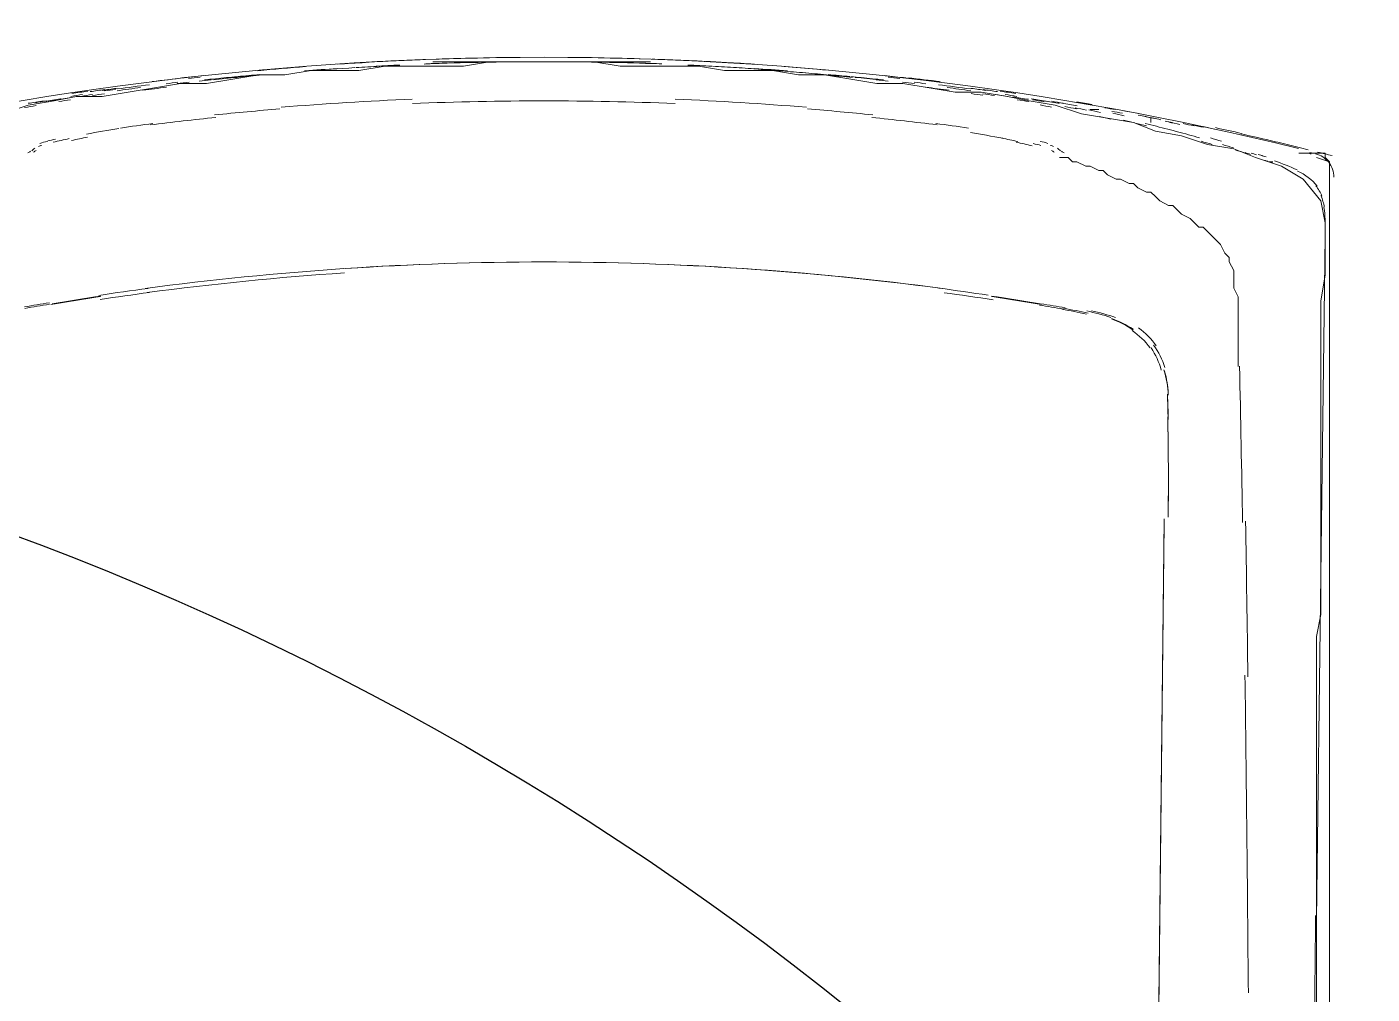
# Model space of a CAD drawing. Header units: metres. Extents: x 349703 to 349913, y 9282546 to 9282694.
# Drawn here: x 349778.498 to 349779.063, y 9282646.17 to 9282646.576 of the extents above; entities that cross this region are included whole.
import ezdxf

# ---------------------------------------------------------------- set-up
doc = ezdxf.new("R2010")
doc.units = ezdxf.units.M
doc.header["$LTSCALE"] = 0.25
doc.layers.add('ARQ-FONDO', color=253, linetype='CONTINUOUS', lineweight=9)
doc.layers.add('LLORAD-TEXTO', color=1, linetype='CONTINUOUS', lineweight=25)

# ---------------------------------------------------------------- blocks, each defined once
blk = doc.blocks.new('LAVADORA')
at = {"layer": 'ARQ-FONDO', "linetype": 'Continuous', "lineweight": -2}
for p, q in [((3916.48117, 1596.18049), (3915.8488, 1596.18049)), ((3916.45741, 1596.17866), (3916.31486, 1596.17683)), ((3916.48849, 1596.18049), (3916.48117, 1596.18049)), ((3916.49031, 1596.17501), (3916.48849, 1596.18049)), ((3916.49031, 1596.17866), (3916.49214, 1596.17866)), ((3916.49214, 1596.17866), (3916.49214, 1596.1677)), ((3916.17047, 1596.17501), (3916.31486, 1596.17683)), ((3916.48849, 1596.1549), (3916.48849, 1596.15673)), ((3916.50676, 1596.10555), (3916.50493, 1596.10555)), ((3916.51042, 1596.08179), (3916.51042, 1596.08362)), ((3916.51042, 1596.07997), (3916.51042, 1596.08179))]:
    blk.add_line(p, q, dxfattribs=at)
for points in [[(3915.84514, 1596.18049), (3916.48849, 1596.18049), (3916.49031, 1596.17866), (3916.49214, 1596.17866), (3916.49214, 1596.1677)], [(3916.50859, 1595.62305), (3916.51225, 1595.63401), (3916.51407, 1595.64498), (3916.5159, 1595.65412), (3916.5159, 1595.66508), (3916.51773, 1595.67605), (3916.51956, 1595.68702), (3916.52138, 1595.69798), (3916.52138, 1595.70895), (3916.52321, 1595.71991), (3916.52504, 1595.73088), (3916.52504, 1595.74185), (3916.52687, 1595.75281), (3916.52687, 1595.76378), (3916.52687, 1595.77292), (3916.52869, 1595.78388), (3916.52869, 1595.79485), (3916.52869, 1595.80582), (3916.52869, 1595.81678), (3916.53052, 1595.82775), (3916.53052, 1595.83871), (3916.53052, 1595.84968), (3916.53052, 1595.86065), (3916.53052, 1595.87161), (3916.52869, 1595.88258), (3916.52869, 1595.89354), (3916.52869, 1595.90451), (3916.52869, 1595.91548), (3916.52687, 1595.92644), (3916.52687, 1595.93741), (3916.52687, 1595.94655), (3916.52504, 1595.95751), (3916.52504, 1595.96848), (3916.52321, 1595.97944), (3916.52138, 1595.99041), (3916.52138, 1596.00138), (3916.51956, 1596.01234), (3916.51773, 1596.02331), (3916.51773, 1596.03427), (3916.5159, 1596.04524), (3916.51407, 1596.05438), (3916.51225, 1596.06535), (3916.50859, 1596.07631), (3916.50676, 1596.08728), (3916.50493, 1596.09824), (3916.50128, 1596.10738), (3916.49945, 1596.11835), (3916.4958, 1596.12931), (3916.49397, 1596.14028), (3916.49031, 1596.14942), (3916.48666, 1596.16038), (3916.48117, 1596.16952), (3916.47204, 1596.17683), (3916.4629, 1596.17866), (3916.45193, 1596.17866), (3916.44097, 1596.17866), (3916.43, 1596.17683), (3916.41903, 1596.17683), (3916.40807, 1596.17683), (3916.3971, 1596.17683), (3916.38614, 1596.17683), (3916.37517, 1596.17683), (3916.3642, 1596.17683), (3916.35324, 1596.17683), (3916.34227, 1596.17683), (3916.33131, 1596.17683), (3916.32034, 1596.17683), (3916.30937, 1596.17683), (3916.29841, 1596.17683), (3916.28927, 1596.17501), (3916.2783, 1596.17501), (3916.26734, 1596.17501), (3916.25637, 1596.17501), (3916.2454, 1596.17501), (3916.23444, 1596.17501), (3916.22347, 1596.17501), (3916.21251, 1596.17501), (3916.20154, 1596.17501), (3916.19057, 1596.17501), (3916.17961, 1596.17501), (3916.16864, 1596.17501), (3916.15768, 1596.17501), (3916.14671, 1596.17501), (3916.13574, 1596.17501)], [(3916.48117, 1596.18049), (3915.8488, 1596.18049), (3915.84697, 1596.18049)], [(3916.33679, 1596.11104), (3916.17047, 1596.10921), (3916.00598, 1596.10738), (3916.00598, 1596.10921), (3916.00598, 1596.11104), (3916.00598, 1596.11286), (3916.00598, 1596.11469), (3916.00598, 1596.11652), (3916.00598, 1596.11835), (3916.00598, 1596.12018), (3916.00598, 1596.122), (3916.00598, 1596.12383), (3916.00598, 1596.12749), (3916.00598, 1596.12931), (3916.00598, 1596.13297), (3916.00598, 1596.1348), (3916.00598, 1596.13662), (3916.00598, 1596.14028), (3916.00598, 1596.14211), (3916.00598, 1596.14394), (3916.00598, 1596.14576), (3916.00598, 1596.14759)], [(3916.49031, 1596.06717), (3916.49031, 1596.07083), (3916.48849, 1596.07266), (3916.48849, 1596.07448), (3916.48666, 1596.07814), (3916.48666, 1596.07997), (3916.48483, 1596.08362), (3916.48483, 1596.08545), (3916.483, 1596.08728), (3916.48117, 1596.09093), (3916.48117, 1596.09276), (3916.47935, 1596.09642), (3916.47935, 1596.09824), (3916.47752, 1596.10007), (3916.47569, 1596.10373), (3916.47569, 1596.10555), (3916.47386, 1596.10738), (3916.47204, 1596.10921), (3916.47021, 1596.11286), (3916.47021, 1596.11469), (3916.46838, 1596.11652), (3916.46655, 1596.11835), (3916.46473, 1596.122), (3916.4629, 1596.12383), (3916.46107, 1596.12566), (3916.46107, 1596.12749), (3916.45924, 1596.12931), (3916.45741, 1596.13114), (3916.45559, 1596.13297), (3916.45376, 1596.1348), (3916.4501, 1596.13662), (3916.44828, 1596.13845), (3916.44645, 1596.13845), (3916.44279, 1596.14028), (3916.44097, 1596.14028), (3916.43731, 1596.14028), (3916.43548, 1596.14028), (3916.43183, 1596.14211), (3916.43, 1596.14211), (3916.42634, 1596.14211), (3916.42452, 1596.14211), (3916.42269, 1596.14211), (3916.41903, 1596.14211), (3916.41721, 1596.14211), (3916.41355, 1596.14211), (3916.41172, 1596.14211), (3916.40807, 1596.14211), (3916.40624, 1596.14211), (3916.40258, 1596.14211)], [(3916.40258, 1596.14211), (3916.40624, 1596.14211), (3916.40807, 1596.14211), (3916.41172, 1596.14211), (3916.41355, 1596.14211), (3916.41721, 1596.14211), (3916.41903, 1596.14211), (3916.42269, 1596.14211), (3916.42452, 1596.14211), (3916.42634, 1596.14211), (3916.43, 1596.14211), (3916.43183, 1596.14211), (3916.43548, 1596.14028), (3916.43731, 1596.14028), (3916.44097, 1596.14028), (3916.44279, 1596.14028), (3916.44645, 1596.13845), (3916.44828, 1596.13845), (3916.4501, 1596.13662), (3916.45376, 1596.1348), (3916.45559, 1596.13297), (3916.45741, 1596.13114), (3916.45924, 1596.12931), (3916.46107, 1596.12749), (3916.46107, 1596.12566), (3916.4629, 1596.12383), (3916.46473, 1596.122), (3916.46655, 1596.11835), (3916.46838, 1596.11652), (3916.47021, 1596.11469), (3916.47021, 1596.11286), (3916.47204, 1596.10921), (3916.47386, 1596.10738), (3916.47569, 1596.10555), (3916.47569, 1596.10373), (3916.47752, 1596.10007), (3916.47935, 1596.09824), (3916.47935, 1596.09642), (3916.48117, 1596.09276), (3916.48117, 1596.09093), (3916.483, 1596.08728), (3916.48483, 1596.08545), (3916.48483, 1596.08362), (3916.48666, 1596.07997), (3916.48666, 1596.07814), (3916.48849, 1596.07448), (3916.48849, 1596.07266), (3916.49031, 1596.07083), (3916.49031, 1596.06717)], [(3916.00781, 1596.10738), (3916.17412, 1596.10921), (3916.33862, 1596.11104)], [(3916.51042, 1596.07997), (3916.51042, 1596.08179), (3916.51042, 1596.08362)], [(3916.52869, 1595.89903), (3916.52869, 1595.90268), (3916.52869, 1595.90451), (3916.52869, 1595.90634), (3916.52869, 1595.90817), (3916.52869, 1595.90999)], [(3916.52869, 1595.78937), (3916.52869, 1595.79119), (3916.52869, 1595.79302), (3916.52869, 1595.79485), (3916.52869, 1595.79668), (3916.52869, 1595.80033)]]:
    blk.add_lwpolyline(points, dxfattribs=at)
blk.add_lwpolyline([(3916.53052, 1595.89537), (3916.53052, 1595.89537), (3916.53052, 1595.80399)], close=True, dxfattribs=at)
for points in [[(3916.46466, 1596.17864), (3916.46293, 1596.17867), (3916.46121, 1596.17867), (3916.45948, 1596.17865)], [(3916.46934, 1596.17821), (3916.46766, 1596.17848), (3916.46596, 1596.17864), (3916.46426, 1596.17866)], [(3916.47432, 1596.17695), (3916.47273, 1596.1776), (3916.47107, 1596.17807), (3916.46938, 1596.17835)], [(3916.48536, 1596.18177), (3916.4843, 1596.18213), (3916.48319, 1596.18232), (3916.48207, 1596.18232)], [(3916.48536, 1596.18177), (3916.4843, 1596.18213), (3916.48319, 1596.18232), (3916.48207, 1596.18232)], [(3916.48828, 1596.18018), (3916.4874, 1596.18087), (3916.48641, 1596.18141), (3916.48536, 1596.18177)], [(3916.48828, 1596.18018), (3916.4874, 1596.18087), (3916.48641, 1596.18141), (3916.48536, 1596.18177)], [(3916.49053, 1596.17773), (3916.48992, 1596.17866), (3916.48916, 1596.17949), (3916.48828, 1596.18018)], [(3916.49053, 1596.17773), (3916.48992, 1596.17866), (3916.48916, 1596.17949), (3916.48828, 1596.18018)], [(3916.49259, 1596.17552), (3916.49209, 1596.17755), (3916.49158, 1596.17958), (3916.49107, 1596.18161)], [(3916.02737, 1596.17357), (3916.0756, 1596.17382), (3916.12382, 1596.17419), (3916.17205, 1596.17468)], [(3916.47841, 1596.17478), (3916.47709, 1596.17585), (3916.47563, 1596.17672), (3916.47407, 1596.17736)], [(3916.48461, 1596.1671), (3916.48314, 1596.17032), (3916.48095, 1596.17315), (3916.47821, 1596.17538)], [(3916.49185, 1596.17467), (3916.49158, 1596.17576), (3916.49113, 1596.17679), (3916.49053, 1596.17773)], [(3916.49185, 1596.17467), (3916.49158, 1596.17576), (3916.49113, 1596.17679), (3916.49053, 1596.17773)], [(3916.49179, 1596.17276), (3916.49189, 1596.17231), (3916.49201, 1596.17187), (3916.49213, 1596.17143)], [(3916.49179, 1596.17276), (3916.49189, 1596.17231), (3916.49201, 1596.17187), (3916.49213, 1596.17143)], [(3916.49238, 1596.17228), (3916.49227, 1596.17272), (3916.49216, 1596.17315), (3916.49206, 1596.17359)], [(3916.49238, 1596.17228), (3916.49227, 1596.17272), (3916.49216, 1596.17315), (3916.49206, 1596.17359)], [(3916.48891, 1596.15744), (3916.48776, 1596.16069), (3916.48647, 1596.16388), (3916.48505, 1596.16701)], [(3916.4957, 1596.16279), (3916.495, 1596.16573), (3916.49429, 1596.16866), (3916.49357, 1596.17159)], [(3916.4957, 1596.16279), (3916.495, 1596.16573), (3916.49429, 1596.16866), (3916.49357, 1596.17159)], [(3916.4941, 1595.53377), (3916.54511, 1595.74195), (3916.5451, 1595.95937), (3916.49407, 1596.16755)], [(3916.49769, 1596.15452), (3916.49702, 1596.15742), (3916.49634, 1596.16032), (3916.49565, 1596.16322)], [(3916.49769, 1596.15452), (3916.49702, 1596.15742), (3916.49634, 1596.16032), (3916.49565, 1596.16322)], [(3916.4882, 1596.15583), (3916.48807, 1596.15621), (3916.48794, 1596.15658), (3916.48781, 1596.15695)], [(3916.4891, 1596.15339), (3916.48896, 1596.15378), (3916.48883, 1596.15418), (3916.48869, 1596.15457)], [(3916.4913, 1596.15171), (3916.49104, 1596.15246), (3916.49078, 1596.15322), (3916.49052, 1596.15397)], [(3916.49159, 1596.15054), (3916.49133, 1596.15131), (3916.49107, 1596.15208), (3916.49081, 1596.15285)], [(3916.50021, 1596.14342), (3916.49937, 1596.14715), (3916.49852, 1596.15087), (3916.49766, 1596.15459)], [(3916.50021, 1596.14342), (3916.49937, 1596.14715), (3916.49852, 1596.15087), (3916.49766, 1596.15459)], [(3916.273, 1596.14502), (3916.22854, 1596.14559), (3916.18408, 1596.14606), (3916.13962, 1596.14644)], [(3916.273, 1596.14502), (3916.22854, 1596.14559), (3916.18408, 1596.14606), (3916.13962, 1596.14644)], [(3916.33766, 1596.14527), (3916.31584, 1596.14564), (3916.29403, 1596.14596), (3916.27221, 1596.14624)], [(3916.33766, 1596.14527), (3916.31584, 1596.14564), (3916.29403, 1596.14596), (3916.27221, 1596.14624)], [(3916.49216, 1596.1476), (3916.49191, 1596.14836), (3916.49166, 1596.14912), (3916.4914, 1596.14988)], [(3916.49236, 1596.14511), (3916.49211, 1596.14588), (3916.49186, 1596.14664), (3916.49161, 1596.1474)], [(3916.49349, 1596.14091), (3916.493, 1596.14246), (3916.4925, 1596.14401), (3916.492, 1596.14556)], [(3916.40267, 1596.14274), (3916.38081, 1596.14321), (3916.35895, 1596.14363), (3916.33708, 1596.144)], [(3916.40267, 1596.14274), (3916.38081, 1596.14321), (3916.35895, 1596.14363), (3916.33708, 1596.144)], [(3916.49574, 1596.1356), (3916.49526, 1596.13714), (3916.49479, 1596.13868), (3916.4943, 1596.14021)], [(3916.50283, 1596.13259), (3916.50203, 1596.13628), (3916.50122, 1596.13995), (3916.50039, 1596.14363)], [(3916.50283, 1596.13259), (3916.50203, 1596.13628), (3916.50122, 1596.13995), (3916.50039, 1596.14363)], [(3916.49849, 1596.13049), (3916.49803, 1596.13205), (3916.49756, 1596.13361), (3916.49708, 1596.13516)], [(3916.49712, 1596.1266), (3916.49667, 1596.12815), (3916.49622, 1596.1297), (3916.49576, 1596.13125)], [(3916.50325, 1596.12753), (3916.50291, 1596.12911), (3916.50257, 1596.13069), (3916.50222, 1596.13227)], [(3916.50325, 1596.12753), (3916.50291, 1596.12911), (3916.50257, 1596.13069), (3916.50222, 1596.13227)], [(3916.50394, 1596.12302), (3916.50362, 1596.12453), (3916.5033, 1596.12605), (3916.50297, 1596.12756)], [(3916.50394, 1596.12302), (3916.50362, 1596.12453), (3916.5033, 1596.12605), (3916.50297, 1596.12756)], [(3916.50113, 1596.11662), (3916.50028, 1596.11975), (3916.49941, 1596.12287), (3916.49852, 1596.12598)], [(3916.50455, 1596.119), (3916.50423, 1596.12055), (3916.50391, 1596.12209), (3916.50358, 1596.12363)], [(3916.50455, 1596.119), (3916.50423, 1596.12055), (3916.50391, 1596.12209), (3916.50358, 1596.12363)], [(3916.50339, 1596.10787), (3916.50259, 1596.111), (3916.50178, 1596.11413), (3916.50093, 1596.11725)], [(3916.50513, 1596.11307), (3916.50481, 1596.11459), (3916.5045, 1596.11611), (3916.50419, 1596.11762)], [(3916.50513, 1596.11307), (3916.50481, 1596.11459), (3916.5045, 1596.11611), (3916.50419, 1596.11762)], [(3916.35996, 1596.11286), (3916.35305, 1596.11288), (3916.34615, 1596.11284), (3916.33925, 1596.11275)], [(3916.36018, 1596.11285), (3916.3533, 1596.11289), (3916.34641, 1596.11286), (3916.33953, 1596.11276)], [(3916.37914, 1596.11262), (3916.3722, 1596.11276), (3916.36527, 1596.11284), (3916.35834, 1596.11286)], [(3916.38147, 1596.11258), (3916.3746, 1596.11272), (3916.36774, 1596.1128), (3916.36088, 1596.11284)], [(3916.39072, 1596.11243), (3916.38726, 1596.11262), (3916.3838, 1596.11274), (3916.38033, 1596.11281)], [(3916.39096, 1596.11246), (3916.38749, 1596.11259), (3916.38403, 1596.11268), (3916.38056, 1596.11275)], [(3916.4008, 1596.11125), (3916.39744, 1596.11217), (3916.39399, 1596.11271), (3916.39052, 1596.11283)], [(3916.4012, 1596.11098), (3916.3979, 1596.11201), (3916.39448, 1596.11263), (3916.39102, 1596.11281)], [(3916.41148, 1596.10665), (3916.40864, 1596.10873), (3916.40548, 1596.11034), (3916.40212, 1596.1114)], [(3916.50561, 1596.11145), (3916.5054, 1596.11248), (3916.50519, 1596.11351), (3916.50498, 1596.11454)], [(3916.50561, 1596.11145), (3916.5054, 1596.11248), (3916.50519, 1596.11351), (3916.50498, 1596.11454)], [(3916.41038, 1596.10559), (3916.40752, 1596.10752), (3916.40437, 1596.10897), (3916.40105, 1596.10988)], [(3916.4176, 1596.09765), (3916.41565, 1596.10055), (3916.41322, 1596.1031), (3916.4104, 1596.10517)], [(3916.4188, 1596.10037), (3916.41672, 1596.10326), (3916.41414, 1596.10575), (3916.41119, 1596.10773)], [(3916.50457, 1596.10313), (3916.50418, 1596.10471), (3916.50379, 1596.10629), (3916.50339, 1596.10787)], [(3916.50682, 1596.10636), (3916.5066, 1596.10746), (3916.50638, 1596.10856), (3916.50615, 1596.10966)], [(3916.50679, 1596.10649), (3916.50658, 1596.10754), (3916.50637, 1596.1086), (3916.50615, 1596.10966)], [(3916.50807, 1596.10023), (3916.50764, 1596.10244), (3916.5072, 1596.10464), (3916.50676, 1596.10685)], [(3916.50807, 1596.10023), (3916.50765, 1596.10235), (3916.50723, 1596.10447), (3916.50681, 1596.10658)], [(3916.50477, 1596.09894), (3916.50439, 1596.10052), (3916.50401, 1596.1021), (3916.50362, 1596.10368)], [(3916.50993, 1596.0941), (3916.50952, 1596.09626), (3916.5091, 1596.09842), (3916.50868, 1596.10058)], [(3916.50993, 1596.0941), (3916.50952, 1596.09626), (3916.5091, 1596.09842), (3916.50868, 1596.10058)], [(3916.42251, 1596.08902), (3916.42137, 1596.09226), (3916.41977, 1596.09532), (3916.41776, 1596.0981)], [(3916.42265, 1596.08891), (3916.42159, 1596.09215), (3916.42009, 1596.09522), (3916.41819, 1596.09806)], [(3916.50602, 1596.09397), (3916.50565, 1596.09555), (3916.50528, 1596.09714), (3916.5049, 1596.09873)], [(3916.50895, 1596.08954), (3916.50859, 1596.09115), (3916.50822, 1596.09275), (3916.50785, 1596.09435)], [(3916.50967, 1596.08915), (3916.5094, 1596.09062), (3916.50912, 1596.09209), (3916.50884, 1596.09356)], [(3916.50967, 1596.08915), (3916.5094, 1596.09062), (3916.50912, 1596.09209), (3916.50884, 1596.09356)], [(3916.42598, 1596.08058), (3916.42521, 1596.08401), (3916.42424, 1596.08739), (3916.42308, 1596.09071)], [(3916.42587, 1596.07861), (3916.42513, 1596.08204), (3916.42421, 1596.08542), (3916.42311, 1596.08875)], [(3916.50744, 1596.08393), (3916.5071, 1596.08553), (3916.50675, 1596.08712), (3916.50639, 1596.08871)], [(3916.51119, 1596.08621), (3916.51092, 1596.08767), (3916.51066, 1596.08913), (3916.51038, 1596.09059)], [(3916.51119, 1596.08621), (3916.51092, 1596.08767), (3916.51066, 1596.08913), (3916.51038, 1596.09059)], [(3916.51024, 1596.07952), (3916.50991, 1596.08112), (3916.50957, 1596.08272), (3916.50923, 1596.08432)], [(3916.42657, 1596.06818), (3916.42598, 1596.07161), (3916.42532, 1596.07502), (3916.42458, 1596.07842)], [(3916.42695, 1596.06894), (3916.42636, 1596.07237), (3916.42569, 1596.07578), (3916.42492, 1596.07917)], [(3916.51114, 1596.07365), (3916.51082, 1596.07525), (3916.5105, 1596.07684), (3916.51017, 1596.07843)], [(3916.5137, 1596.07435), (3916.51332, 1596.07653), (3916.51294, 1596.07871), (3916.51255, 1596.08089)], [(3916.5137, 1596.07435), (3916.51332, 1596.07653), (3916.51294, 1596.07871), (3916.51255, 1596.08089)], [(3916.51167, 1596.06939), (3916.51136, 1596.07102), (3916.51104, 1596.07265), (3916.51071, 1596.07428)], [(3916.51311, 1596.06813), (3916.51275, 1596.07029), (3916.51238, 1596.07246), (3916.51201, 1596.07462)], [(3916.51311, 1596.06813), (3916.51275, 1596.07029), (3916.51238, 1596.07246), (3916.51201, 1596.07462)], [(3916.42835, 1596.05871), (3916.42778, 1596.06211), (3916.42721, 1596.06551), (3916.42663, 1596.0689)], [(3916.42893, 1596.05933), (3916.42836, 1596.06273), (3916.42778, 1596.06613), (3916.42719, 1596.06952)], [(3916.49226, 1596.0691), (3916.49239, 1596.06869), (3916.49261, 1596.06832), (3916.49291, 1596.06801)], [(3916.49226, 1596.0691), (3916.49239, 1596.06869), (3916.49261, 1596.06832), (3916.49291, 1596.06801)], [(3916.49415, 1596.06627), (3916.49379, 1596.0667), (3916.49341, 1596.06712), (3916.49302, 1596.06753)], [(3916.49415, 1596.06627), (3916.49379, 1596.0667), (3916.49341, 1596.06712), (3916.49302, 1596.06753)], [(3916.5141, 1596.06067), (3916.51375, 1596.06285), (3916.51339, 1596.06502), (3916.51303, 1596.0672)], [(3916.5141, 1596.06067), (3916.51375, 1596.06285), (3916.51339, 1596.06502), (3916.51303, 1596.0672)], [(3916.51395, 1596.06387), (3916.51365, 1596.06548), (3916.51335, 1596.0671), (3916.51304, 1596.06871)], [(3916.49322, 1596.06377), (3916.49301, 1596.06417), (3916.49277, 1596.06453), (3916.49248, 1596.06487)], [(3916.49322, 1596.06377), (3916.49301, 1596.06417), (3916.49277, 1596.06453), (3916.49248, 1596.06487)], [(3916.49539, 1596.06334), (3916.49524, 1596.06379), (3916.49506, 1596.06422), (3916.49484, 1596.06463)], [(3916.49539, 1596.06334), (3916.49524, 1596.06379), (3916.49506, 1596.06422), (3916.49484, 1596.06463)], [(3916.49707, 1596.05905), (3916.49685, 1596.06015), (3916.49656, 1596.06123), (3916.49621, 1596.0623)], [(3916.49707, 1596.05905), (3916.49685, 1596.06015), (3916.49656, 1596.06123), (3916.49621, 1596.0623)], [(3916.51233, 1596.05896), (3916.51205, 1596.06058), (3916.51176, 1596.0622), (3916.51146, 1596.06382)], [(3916.51454, 1596.05576), (3916.51426, 1596.05741), (3916.51398, 1596.05905), (3916.51369, 1596.0607)], [(3916.5149, 1596.05538), (3916.51455, 1596.0576), (3916.5142, 1596.05982), (3916.51385, 1596.06203)], [(3916.51488, 1596.05549), (3916.51454, 1596.05767), (3916.5142, 1596.05985), (3916.51385, 1596.06203)], [(3916.4319, 1596.03882), (3916.43085, 1596.04575), (3916.42975, 1596.05266), (3916.42859, 1596.05957)], [(3916.43213, 1596.03843), (3916.4311, 1596.04531), (3916.43001, 1596.05218), (3916.42886, 1596.05904)], [(3916.49672, 1596.04899), (3916.49624, 1596.05123), (3916.49573, 1596.05346), (3916.49517, 1596.05568)], [(3916.49672, 1596.04899), (3916.49624, 1596.05123), (3916.49573, 1596.05346), (3916.49517, 1596.05568)], [(3916.49539, 1596.05934), (3916.4956, 1596.05825), (3916.49584, 1596.05718), (3916.49611, 1596.05611)], [(3916.49539, 1596.05934), (3916.4956, 1596.05825), (3916.49584, 1596.05718), (3916.49611, 1596.05611)], [(3916.51456, 1596.0494), (3916.51429, 1596.05102), (3916.51402, 1596.05264), (3916.51375, 1596.05426)], [(3916.5157, 1596.04756), (3916.51537, 1596.04973), (3916.51504, 1596.05191), (3916.51471, 1596.05408)], [(3916.5157, 1596.04756), (3916.51538, 1596.0497), (3916.51505, 1596.05183), (3916.51472, 1596.05396)], [(3916.49839, 1596.04294), (3916.49796, 1596.04519), (3916.4975, 1596.04744), (3916.49702, 1596.04968)], [(3916.49839, 1596.04294), (3916.49796, 1596.04519), (3916.4975, 1596.04744), (3916.49702, 1596.04968)], [(3916.51674, 1596.04431), (3916.51648, 1596.04594), (3916.51622, 1596.04758), (3916.51595, 1596.04921)], [(3916.51813, 1596.04218), (3916.51781, 1596.04437), (3916.51749, 1596.04657), (3916.51717, 1596.04876)], [(3916.51813, 1596.04218), (3916.51781, 1596.04437), (3916.51749, 1596.04657), (3916.51717, 1596.04876)], [(3916.50072, 1596.02975), (3916.50002, 1596.03428), (3916.49923, 1596.03879), (3916.49836, 1596.04328)], [(3916.50072, 1596.02975), (3916.50002, 1596.03428), (3916.49923, 1596.03879), (3916.49836, 1596.04328)], [(3916.51673, 1596.04015), (3916.51648, 1596.0418), (3916.51622, 1596.04344), (3916.51596, 1596.04509)], [(3916.43353, 1596.01865), (3916.4326, 1596.02554), (3916.43162, 1596.03243), (3916.43058, 1596.03931)], [(3916.43544, 1596.01647), (3916.43451, 1596.02339), (3916.43353, 1596.03029), (3916.4325, 1596.03719)], [(3916.51707, 1596.0349), (3916.51683, 1596.03655), (3916.51659, 1596.03821), (3916.51634, 1596.03986)], [(3916.51881, 1596.03502), (3916.51852, 1596.03705), (3916.51824, 1596.03909), (3916.51794, 1596.04112)], [(3916.51881, 1596.03502), (3916.51852, 1596.03705), (3916.51824, 1596.03909), (3916.51794, 1596.04112)], [(3916.51711, 1596.03006), (3916.51688, 1596.03171), (3916.51664, 1596.03335), (3916.5164, 1596.03499)], [(3916.5193, 1596.0301), (3916.51903, 1596.03211), (3916.51876, 1596.03412), (3916.51848, 1596.03613)], [(3916.5193, 1596.0301), (3916.51903, 1596.03211), (3916.51876, 1596.03412), (3916.51848, 1596.03613)], [(3916.50454, 1596.01522), (3916.50396, 1596.01978), (3916.50332, 1596.02434), (3916.50261, 1596.02889)], [(3916.50454, 1596.01522), (3916.50396, 1596.01978), (3916.50332, 1596.02434), (3916.50261, 1596.02889)], [(3916.51966, 1596.01995), (3916.51923, 1596.02325), (3916.51878, 1596.02655), (3916.51831, 1596.02984)], [(3916.52082, 1596.01627), (3916.52026, 1596.02079), (3916.51968, 1596.02531), (3916.51907, 1596.02983)], [(3916.52082, 1596.01627), (3916.52026, 1596.02079), (3916.51968, 1596.02531), (3916.51907, 1596.02983)], [(3916.51978, 1596.01096), (3916.51938, 1596.01426), (3916.51896, 1596.01756), (3916.51853, 1596.02086)], [(3916.44364, 1595.93462), (3916.44178, 1595.96251), (3916.43899, 1595.99033), (3916.43528, 1596.01803)], [(3916.44367, 1595.93414), (3916.44182, 1595.96183), (3916.43906, 1595.98945), (3916.43539, 1596.01695)], [(3916.50711, 1595.98829), (3916.5062, 1595.99744), (3916.50516, 1596.00658), (3916.504, 1596.0157)], [(3916.50711, 1595.98829), (3916.5062, 1595.99744), (3916.50516, 1596.00658), (3916.504, 1596.0157)], [(3916.52374, 1596.0035), (3916.52323, 1596.008), (3916.5227, 1596.0125), (3916.52215, 1596.01699)], [(3916.52374, 1596.0035), (3916.52323, 1596.008), (3916.5227, 1596.0125), (3916.52215, 1596.01699)], [(3916.52187, 1596.00608), (3916.52167, 1596.00774), (3916.52147, 1596.00939), (3916.52127, 1596.01105)], [(3916.52191, 1596.00117), (3916.52172, 1596.00285), (3916.52152, 1596.00453), (3916.52132, 1596.0062)], [(3916.52404, 1595.99515), (3916.52386, 1595.99679), (3916.52367, 1595.99843), (3916.52349, 1596.00007)], [(3916.52469, 1595.99355), (3916.52436, 1595.9966), (3916.52403, 1595.99965), (3916.52368, 1596.0027)], [(3916.52469, 1595.99355), (3916.52436, 1595.9966), (3916.52403, 1595.99965), (3916.52368, 1596.0027)], [(3916.52286, 1595.99017), (3916.52268, 1595.99183), (3916.5225, 1595.9935), (3916.52231, 1595.99516)], [(3916.52383, 1595.9839), (3916.52352, 1595.98699), (3916.52321, 1595.99008), (3916.52288, 1595.99316)], [(3916.52383, 1595.9839), (3916.52352, 1595.98699), (3916.52321, 1595.99008), (3916.52288, 1595.99316)], [(3916.51069, 1595.96127), (3916.50994, 1595.97043), (3916.50911, 1595.97959), (3916.50819, 1595.98873)], [(3916.51069, 1595.96127), (3916.50994, 1595.97043), (3916.50911, 1595.97959), (3916.50819, 1595.98873)], [(3916.52393, 1595.98129), (3916.5236, 1595.9846), (3916.52326, 1595.98791), (3916.5229, 1595.99122)], [(3916.52426, 1595.97946), (3916.52412, 1595.98094), (3916.52398, 1595.98242), (3916.52383, 1595.9839)], [(3916.52426, 1595.97946), (3916.52412, 1595.98094), (3916.52398, 1595.98242), (3916.52383, 1595.9839)], [(3916.52485, 1595.97019), (3916.52454, 1595.97352), (3916.52422, 1595.97685), (3916.52389, 1595.98018)], [(3916.52471, 1595.97455), (3916.52457, 1595.97607), (3916.52443, 1595.97759), (3916.52428, 1595.97911)], [(3916.52471, 1595.97455), (3916.52457, 1595.97607), (3916.52443, 1595.97759), (3916.52428, 1595.97911)], [(3916.52513, 1595.96999), (3916.52499, 1595.97151), (3916.52485, 1595.97303), (3916.52471, 1595.97455)], [(3916.52513, 1595.96999), (3916.52499, 1595.97151), (3916.52485, 1595.97303), (3916.52471, 1595.97455)], [(3916.52579, 1595.96063), (3916.52552, 1595.96392), (3916.52522, 1595.96722), (3916.52492, 1595.97051)], [(3916.52736, 1595.9653), (3916.52723, 1595.96687), (3916.52709, 1595.96843), (3916.52695, 1595.96999)], [(3916.52736, 1595.9653), (3916.52723, 1595.96687), (3916.52709, 1595.96843), (3916.52695, 1595.96999)], [(3916.52847, 1595.95147), (3916.52813, 1595.95603), (3916.52776, 1595.96059), (3916.52737, 1595.96515)], [(3916.52847, 1595.95147), (3916.52813, 1595.95603), (3916.52776, 1595.96059), (3916.52737, 1595.96515)], [(3916.51477, 1595.90576), (3916.51402, 1595.92414), (3916.51289, 1595.9425), (3916.51138, 1595.96083)], [(3916.51477, 1595.90576), (3916.51402, 1595.92414), (3916.51289, 1595.9425), (3916.51138, 1595.96083)], [(3916.52661, 1595.95048), (3916.52635, 1595.95381), (3916.52608, 1595.95715), (3916.5258, 1595.96048)], [(3916.52763, 1595.93913), (3916.52733, 1595.94372), (3916.52701, 1595.94831), (3916.52666, 1595.95289)], [(3916.52763, 1595.93913), (3916.52733, 1595.94372), (3916.52701, 1595.94831), (3916.52666, 1595.95289)], [(3916.52734, 1595.9406), (3916.52711, 1595.94394), (3916.52686, 1595.94728), (3916.5266, 1595.95062)], [(3916.52803, 1595.9314), (3916.52782, 1595.9347), (3916.52761, 1595.93799), (3916.52738, 1595.94129)], [(3916.52983, 1595.93318), (3916.52971, 1595.93512), (3916.52959, 1595.93707), (3916.52946, 1595.93901)], [(3916.52983, 1595.93318), (3916.52971, 1595.93512), (3916.52959, 1595.93707), (3916.52946, 1595.93901)], [(3916.44645, 1595.85059), (3916.44645, 1595.8785), (3916.44552, 1595.90641), (3916.44366, 1595.93425)], [(3916.44645, 1595.85059), (3916.44645, 1595.87838), (3916.44553, 1595.90617), (3916.44368, 1595.93389)], [(3916.52861, 1595.92147), (3916.52842, 1595.92482), (3916.52823, 1595.92816), (3916.52802, 1595.93151)], [(3916.53017, 1595.92734), (3916.53006, 1595.92929), (3916.52995, 1595.93123), (3916.52983, 1595.93318)], [(3916.53017, 1595.92734), (3916.53006, 1595.92929), (3916.52995, 1595.93123), (3916.52983, 1595.93318)], [(3916.53065, 1595.91843), (3916.5305, 1595.92136), (3916.53034, 1595.9243), (3916.53018, 1595.92724)], [(3916.53065, 1595.91843), (3916.5305, 1595.92136), (3916.53034, 1595.9243), (3916.53018, 1595.92724)], [(3916.52912, 1595.91108), (3916.52896, 1595.91441), (3916.5288, 1595.91774), (3916.52862, 1595.92107)], [(3916.53107, 1595.90932), (3916.53094, 1595.9123), (3916.5308, 1595.91527), (3916.53065, 1595.91824)], [(3916.53107, 1595.90932), (3916.53094, 1595.9123), (3916.5308, 1595.91527), (3916.53065, 1595.91824)], [(3916.53143, 1595.90027), (3916.53132, 1595.90328), (3916.5312, 1595.90629), (3916.53107, 1595.90929)], [(3916.53143, 1595.90027), (3916.53132, 1595.90328), (3916.5312, 1595.90629), (3916.53107, 1595.90929)], [(3916.51407, 1595.85059), (3916.51407, 1595.86896), (3916.5137, 1595.88733), (3916.51294, 1595.90568)], [(3916.51407, 1595.85059), (3916.51407, 1595.86896), (3916.5137, 1595.88733), (3916.51294, 1595.90568)], [(3916.52991, 1595.89113), (3916.52982, 1595.89413), (3916.52972, 1595.89713), (3916.52961, 1595.90013)], [(3916.52991, 1595.89113), (3916.52982, 1595.89413), (3916.52972, 1595.89713), (3916.52961, 1595.90013)], [(3916.53156, 1595.8959), (3916.5315, 1595.89759), (3916.53143, 1595.89929), (3916.53137, 1595.90098)], [(3916.5299, 1595.89082), (3916.52984, 1595.89247), (3916.52979, 1595.89412), (3916.52973, 1595.89577)], [(3916.53036, 1595.87071), (3916.53026, 1595.87738), (3916.5301, 1595.88404), (3916.5299, 1595.89071)], [(3916.5322, 1595.8709), (3916.53209, 1595.87763), (3916.53194, 1595.88435), (3916.53174, 1595.89107)], [(3916.5322, 1595.8709), (3916.53209, 1595.87763), (3916.53194, 1595.88435), (3916.53174, 1595.89107)], [(3916.53052, 1595.85059), (3916.53052, 1595.85733), (3916.53047, 1595.86406), (3916.53037, 1595.87079)], [(3916.53052, 1595.85059), (3916.53052, 1595.85733), (3916.53047, 1595.86406), (3916.53037, 1595.87079)], [(3916.53052, 1595.85059), (3916.53052, 1595.85725), (3916.53047, 1595.86391), (3916.53037, 1595.87057)], [(3916.44366, 1595.76693), (3916.44552, 1595.79478), (3916.44645, 1595.82268), (3916.44645, 1595.85059)], [(3916.44368, 1595.76729), (3916.44553, 1595.79502), (3916.44645, 1595.8228), (3916.44645, 1595.85059)], [(3916.51294, 1595.79537), (3916.51369, 1595.81377), (3916.51407, 1595.83218), (3916.51407, 1595.85059)], [(3916.51294, 1595.79537), (3916.51369, 1595.81377), (3916.51407, 1595.83218), (3916.51407, 1595.85059)], [(3916.53037, 1595.8304), (3916.53047, 1595.83713), (3916.53052, 1595.84386), (3916.53052, 1595.85059)], [(3916.53037, 1595.8304), (3916.53047, 1595.83713), (3916.53052, 1595.84386), (3916.53052, 1595.85059)], [(3916.53037, 1595.83061), (3916.53047, 1595.83727), (3916.53052, 1595.84393), (3916.53052, 1595.85059)], [(3916.5299, 1595.81048), (3916.5301, 1595.81714), (3916.53026, 1595.82381), (3916.53036, 1595.83047)], [(3916.53174, 1595.81011), (3916.53194, 1595.81684), (3916.53209, 1595.82356), (3916.5322, 1595.83029)], [(3916.53174, 1595.81011), (3916.53194, 1595.81684), (3916.53209, 1595.82356), (3916.5322, 1595.83029)], [(3916.52954, 1595.80034), (3916.52961, 1595.80203), (3916.52967, 1595.80373), (3916.52973, 1595.80542)], [(3916.52961, 1595.80105), (3916.52972, 1595.80405), (3916.52982, 1595.80706), (3916.52991, 1595.81006)], [(3916.52961, 1595.80105), (3916.52972, 1595.80405), (3916.52982, 1595.80706), (3916.52991, 1595.81006)], [(3916.53156, 1595.80542), (3916.53162, 1595.80707), (3916.53167, 1595.80872), (3916.53172, 1595.81037)], [(3916.53107, 1595.79189), (3916.5312, 1595.7949), (3916.53132, 1595.79791), (3916.53143, 1595.80092)], [(3916.53107, 1595.79189), (3916.5312, 1595.7949), (3916.53132, 1595.79791), (3916.53143, 1595.80092)], [(3916.51137, 1595.74023), (3916.51288, 1595.75856), (3916.51401, 1595.77692), (3916.51477, 1595.7953)], [(3916.51137, 1595.74023), (3916.51288, 1595.75856), (3916.51401, 1595.77692), (3916.51477, 1595.7953)], [(3916.52862, 1595.78011), (3916.5288, 1595.78344), (3916.52896, 1595.78677), (3916.52912, 1595.7901)], [(3916.53065, 1595.78294), (3916.5308, 1595.78592), (3916.53094, 1595.78889), (3916.53107, 1595.79186)], [(3916.53065, 1595.78294), (3916.5308, 1595.78592), (3916.53094, 1595.78889), (3916.53107, 1595.79186)], [(3916.52803, 1595.77162), (3916.52823, 1595.77496), (3916.52843, 1595.7783), (3916.52861, 1595.78165)], [(3916.53018, 1595.77395), (3916.53034, 1595.77689), (3916.5305, 1595.77982), (3916.53065, 1595.78276)], [(3916.53018, 1595.77395), (3916.53034, 1595.77689), (3916.5305, 1595.77982), (3916.53065, 1595.78276)], [(3916.52983, 1595.76984), (3916.52995, 1595.77178), (3916.53006, 1595.77373), (3916.53017, 1595.77567)], [(3916.52983, 1595.76984), (3916.52995, 1595.77178), (3916.53006, 1595.77373), (3916.53017, 1595.77567)], [(3916.43358, 1595.68399), (3916.43724, 1595.71154), (3916.44, 1595.7392), (3916.44184, 1595.76693)], [(3916.43528, 1595.68315), (3916.43899, 1595.71086), (3916.44178, 1595.73868), (3916.44364, 1595.76657)], [(3916.52663, 1595.75127), (3916.52714, 1595.7579), (3916.5276, 1595.76453), (3916.52801, 1595.77117)], [(3916.52946, 1595.764), (3916.52959, 1595.76595), (3916.52971, 1595.76789), (3916.52983, 1595.76984)], [(3916.52946, 1595.764), (3916.52959, 1595.76595), (3916.52971, 1595.76789), (3916.52983, 1595.76984)], [(3916.52666, 1595.75012), (3916.52701, 1595.75471), (3916.52733, 1595.75929), (3916.52763, 1595.76388)], [(3916.52666, 1595.75012), (3916.52701, 1595.75471), (3916.52733, 1595.75929), (3916.52763, 1595.76388)], [(3916.52674, 1595.73051), (3916.52735, 1595.73714), (3916.52791, 1595.74378), (3916.52843, 1595.75043)], [(3916.52737, 1595.73604), (3916.52776, 1595.7406), (3916.52813, 1595.74515), (3916.52847, 1595.74971)], [(3916.52737, 1595.73604), (3916.52776, 1595.7406), (3916.52813, 1595.74515), (3916.52847, 1595.74971)], [(3916.50818, 1595.71231), (3916.50909, 1595.72145), (3916.50993, 1595.7306), (3916.51068, 1595.73976)], [(3916.50818, 1595.71231), (3916.50909, 1595.72145), (3916.50993, 1595.7306), (3916.51068, 1595.73976)], [(3916.52695, 1595.73119), (3916.52709, 1595.73276), (3916.52723, 1595.73432), (3916.52736, 1595.73588)], [(3916.52695, 1595.73119), (3916.52709, 1595.73276), (3916.52723, 1595.73432), (3916.52736, 1595.73588)], [(3916.52389, 1595.721), (3916.52422, 1595.72433), (3916.52454, 1595.72766), (3916.52485, 1595.731)], [(3916.52428, 1595.72208), (3916.52443, 1595.72359), (3916.52457, 1595.72511), (3916.52471, 1595.72663)], [(3916.52428, 1595.72208), (3916.52443, 1595.72359), (3916.52457, 1595.72511), (3916.52471, 1595.72663)], [(3916.52471, 1595.72663), (3916.52485, 1595.72815), (3916.52499, 1595.72967), (3916.52513, 1595.73119)], [(3916.52471, 1595.72663), (3916.52485, 1595.72815), (3916.52499, 1595.72967), (3916.52513, 1595.73119)], [(3916.5229, 1595.7118), (3916.52326, 1595.71511), (3916.5236, 1595.71842), (3916.52393, 1595.72173)], [(3916.52383, 1595.71729), (3916.52398, 1595.71877), (3916.52412, 1595.72025), (3916.52426, 1595.72173)], [(3916.52383, 1595.71729), (3916.52398, 1595.71877), (3916.52412, 1595.72025), (3916.52426, 1595.72173)], [(3916.52288, 1595.70802), (3916.52321, 1595.71111), (3916.52352, 1595.7142), (3916.52383, 1595.71729)], [(3916.52288, 1595.70802), (3916.52321, 1595.71111), (3916.52352, 1595.7142), (3916.52383, 1595.71729)], [(3916.50399, 1595.68538), (3916.50515, 1595.69451), (3916.50619, 1595.70365), (3916.5071, 1595.7128)], [(3916.50399, 1595.68538), (3916.50515, 1595.69451), (3916.50619, 1595.70365), (3916.5071, 1595.7128)], [(3916.5223, 1595.70583), (3916.52249, 1595.70749), (3916.52267, 1595.70916), (3916.52285, 1595.71082)], [(3916.5235, 1595.70133), (3916.52369, 1595.70297), (3916.52387, 1595.7046), (3916.52405, 1595.70624)], [(3916.52368, 1595.69849), (3916.52403, 1595.70154), (3916.52436, 1595.70459), (3916.52469, 1595.70764)], [(3916.52368, 1595.69849), (3916.52403, 1595.70154), (3916.52436, 1595.70459), (3916.52469, 1595.70764)], [(3916.52131, 1595.6966), (3916.52151, 1595.69827), (3916.5217, 1595.69995), (3916.5219, 1595.70163)], [(3916.52215, 1595.68602), (3916.5227, 1595.69052), (3916.52323, 1595.69501), (3916.52374, 1595.69951)], [(3916.52215, 1595.68602), (3916.5227, 1595.69052), (3916.52323, 1595.69501), (3916.52374, 1595.69951)], [(3916.52127, 1595.69197), (3916.52147, 1595.69362), (3916.52167, 1595.69528), (3916.52187, 1595.69693)], [(3916.51853, 1595.68215), (3916.51896, 1595.68545), (3916.51938, 1595.68875), (3916.51978, 1595.69205)], [(3916.43069, 1595.66426), (3916.43172, 1595.67115), (3916.4327, 1595.67805), (3916.43362, 1595.68496)], [(3916.43241, 1595.66371), (3916.43345, 1595.67058), (3916.43443, 1595.67747), (3916.43536, 1595.68437)], [(3916.50264, 1595.67276), (3916.50334, 1595.67729), (3916.50398, 1595.68183), (3916.50456, 1595.68638)], [(3916.50264, 1595.67276), (3916.50334, 1595.67729), (3916.50398, 1595.68183), (3916.50456, 1595.68638)], [(3916.51831, 1595.67134), (3916.51878, 1595.67464), (3916.51923, 1595.67794), (3916.51966, 1595.68124)], [(3916.51907, 1595.67135), (3916.51968, 1595.67587), (3916.52026, 1595.68039), (3916.52082, 1595.68492)], [(3916.51907, 1595.67135), (3916.51968, 1595.67587), (3916.52026, 1595.68039), (3916.52082, 1595.68492)], [(3916.50009, 1595.65851), (3916.50096, 1595.66302), (3916.50175, 1595.66754), (3916.50245, 1595.67208)], [(3916.50009, 1595.65851), (3916.50096, 1595.66302), (3916.50175, 1595.66754), (3916.50245, 1595.67208)], [(3916.51821, 1595.66593), (3916.51845, 1595.66758), (3916.51869, 1595.66922), (3916.51892, 1595.67087)], [(3916.51848, 1595.66505), (3916.51876, 1595.66707), (3916.51903, 1595.66908), (3916.5193, 1595.67109)], [(3916.51848, 1595.66505), (3916.51876, 1595.66707), (3916.51903, 1595.66908), (3916.5193, 1595.67109)], [(3916.42861, 1595.64356), (3916.42976, 1595.65043), (3916.43086, 1595.65731), (3916.4319, 1595.66419)], [(3916.42888, 1595.6441), (3916.43002, 1595.65092), (3916.4311, 1595.65775), (3916.43213, 1595.66458)], [(3916.51632, 1595.66105), (3916.51657, 1595.66271), (3916.51681, 1595.66437), (3916.51706, 1595.66603)], [(3916.51794, 1595.66006), (3916.51824, 1595.6621), (3916.51852, 1595.66413), (3916.51881, 1595.66617)], [(3916.51794, 1595.66006), (3916.51824, 1595.6621), (3916.51852, 1595.66413), (3916.51881, 1595.66617)], [(3916.49745, 1595.65219), (3916.49793, 1595.65443), (3916.49839, 1595.65668), (3916.49882, 1595.65893)], [(3916.49745, 1595.65219), (3916.49793, 1595.65443), (3916.49839, 1595.65668), (3916.49882, 1595.65893)], [(3916.51596, 1595.65609), (3916.51622, 1595.65774), (3916.51648, 1595.65939), (3916.51673, 1595.66104)], [(3916.51717, 1595.65242), (3916.51749, 1595.65462), (3916.51781, 1595.65681), (3916.51813, 1595.65901)], [(3916.51717, 1595.65242), (3916.51749, 1595.65462), (3916.51781, 1595.65681), (3916.51813, 1595.65901)], [(3916.51471, 1595.64711), (3916.51504, 1595.64928), (3916.51537, 1595.65145), (3916.5157, 1595.65363)], [(3916.51472, 1595.64722), (3916.51505, 1595.64936), (3916.51538, 1595.65149), (3916.5157, 1595.65363)], [(3916.51595, 1595.65197), (3916.51622, 1595.65361), (3916.51648, 1595.65524), (3916.51674, 1595.65688)], [(3916.49668, 1595.64447), (3916.49723, 1595.6467), (3916.49775, 1595.64893), (3916.49823, 1595.65118)], [(3916.49668, 1595.64447), (3916.49723, 1595.6467), (3916.49775, 1595.64893), (3916.49823, 1595.65118)], [(3916.51372, 1595.64263), (3916.51401, 1595.64428), (3916.51429, 1595.64592), (3916.51457, 1595.64756)], [(3916.51375, 1595.64693), (3916.51402, 1595.64855), (3916.51429, 1595.65017), (3916.51456, 1595.65179)], [(3916.51385, 1595.64098), (3916.5142, 1595.6432), (3916.51455, 1595.64541), (3916.5149, 1595.64763)], [(3916.51385, 1595.64098), (3916.5142, 1595.64316), (3916.51454, 1595.64534), (3916.51488, 1595.64752)], [(3916.42697, 1595.63265), (3916.42756, 1595.63608), (3916.42814, 1595.63952), (3916.42871, 1595.64296)], [(3916.42756, 1595.63246), (3916.42816, 1595.63596), (3916.42875, 1595.63945), (3916.42934, 1595.64294)], [(3916.49621, 1595.63889), (3916.49656, 1595.63995), (3916.49684, 1595.64102), (3916.49706, 1595.64212)], [(3916.49621, 1595.63889), (3916.49656, 1595.63995), (3916.49684, 1595.64102), (3916.49706, 1595.64212)], [(3916.49797, 1595.64544), (3916.49771, 1595.64439), (3916.49747, 1595.64333), (3916.49726, 1595.64226)], [(3916.49797, 1595.64544), (3916.49771, 1595.64439), (3916.49747, 1595.64333), (3916.49726, 1595.64226)], [(3916.51326, 1595.63704), (3916.51355, 1595.63866), (3916.51385, 1595.64029), (3916.51413, 1595.64191)], [(3916.49248, 1595.63631), (3916.49277, 1595.63665), (3916.49301, 1595.63702), (3916.49322, 1595.63741)], [(3916.49248, 1595.63631), (3916.49277, 1595.63665), (3916.49301, 1595.63702), (3916.49322, 1595.63741)], [(3916.49302, 1595.63549), (3916.49341, 1595.63589), (3916.49379, 1595.63631), (3916.49415, 1595.63675)], [(3916.49302, 1595.63549), (3916.49341, 1595.63589), (3916.49379, 1595.63631), (3916.49415, 1595.63675)], [(3916.49484, 1595.63838), (3916.49506, 1595.6388), (3916.49524, 1595.63923), (3916.49539, 1595.63967)], [(3916.49484, 1595.63838), (3916.49506, 1595.6388), (3916.49524, 1595.63923), (3916.49539, 1595.63967)], [(3916.51121, 1595.63248), (3916.51152, 1595.63409), (3916.51182, 1595.6357), (3916.51212, 1595.63732)], [(3916.51303, 1595.63399), (3916.51339, 1595.63616), (3916.51375, 1595.63834), (3916.5141, 1595.64052)], [(3916.51303, 1595.63399), (3916.51339, 1595.63616), (3916.51375, 1595.63834), (3916.5141, 1595.64052)], [(3916.49291, 1595.63501), (3916.49261, 1595.6347), (3916.49239, 1595.63432), (3916.49226, 1595.63391)], [(3916.49291, 1595.63501), (3916.49261, 1595.6347), (3916.49239, 1595.63432), (3916.49226, 1595.63391)]]:
    blk.add_open_spline(points, degree=3, dxfattribs=at)
blk = doc.blocks.new('MODULOS DE 12 A 17 NUEVO')
at = {"layer": 'ARQ-FONDO', "rotation": 90.00000000000003}
blk.add_blockref('LAVADORA', (352308.37248, 9278706.40388), dxfattribs=at)

msp = doc.modelspace()

# ---------------------------------------------------------------- linework, layer by layer
at = {"layer": 'LLORAD-TEXTO'}
msp.add_circle((349778.06, 9282645.19), 1.25, dxfattribs=at)

# ---------------------------------------------------------------- block references
at = {"layer": 'ARQ-FONDO', "xscale": -1}
msp.add_blockref('MODULOS DE 12 A 17 NUEVO', (700491.23701, 23.62737), dxfattribs=at)

doc.saveas('drawing.dxf')
